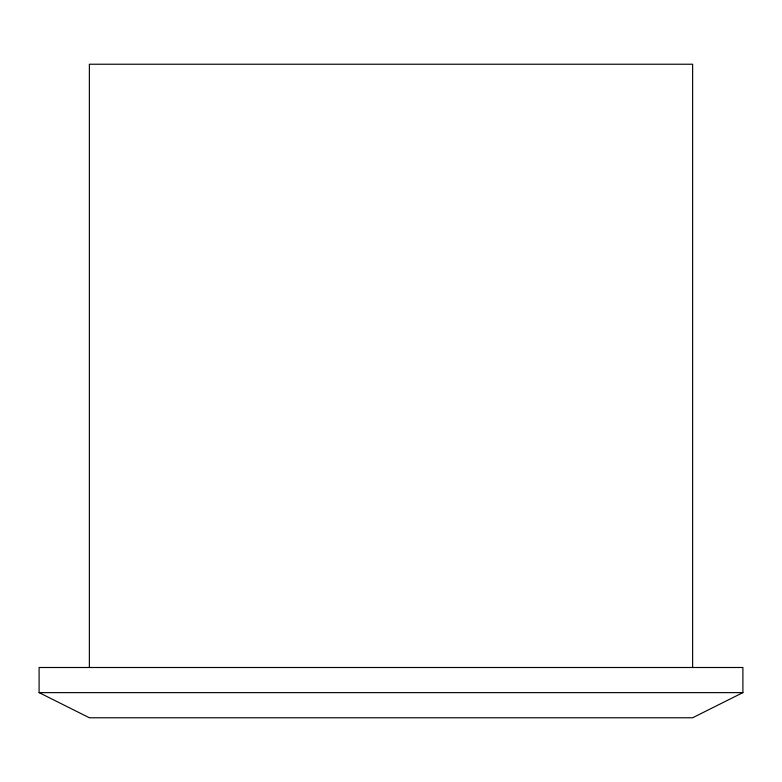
<?xml version="1.0" encoding="UTF-8"?>
<svg xmlns="http://www.w3.org/2000/svg" width="782" height="782" viewBox="0 0 782 782"><rect width="100%" height="100%" fill="white"/><g stroke="black" fill="none" stroke-linecap="round" stroke-linejoin="round"><path stroke-width="1.17" d="M742.9 692.627L692.627 717.768L89.373 717.768L39.1 692.627L39.1 667.496L742.9 667.496L742.9 692.627L39.1 692.627M692.627 667.496L692.627 64.232L89.373 64.232L89.373 667.496"/></g></svg>
